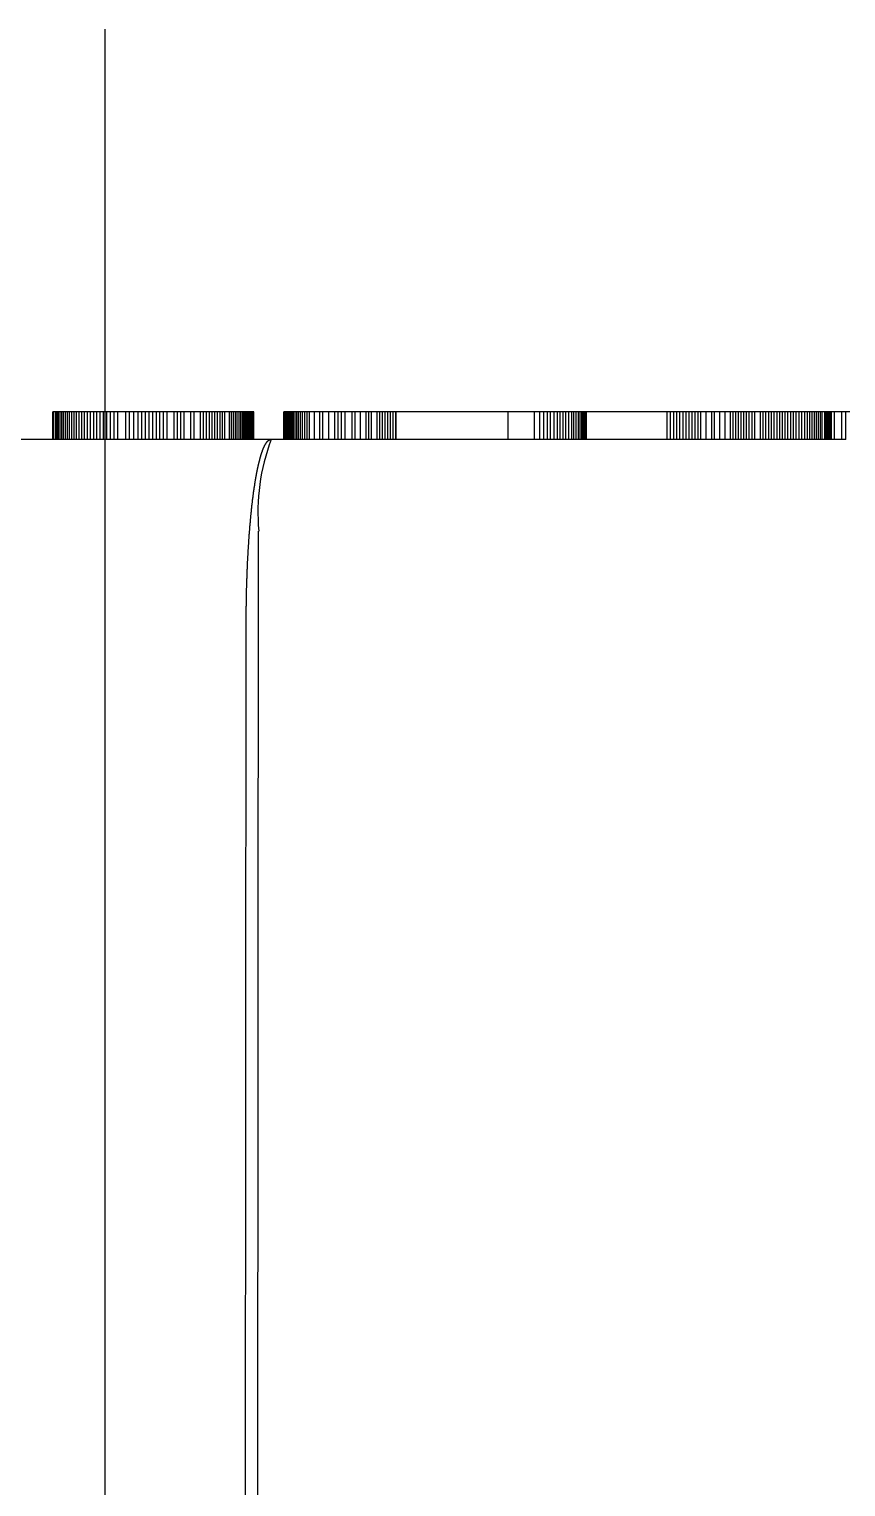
# Model space of a CAD drawing. Extents: x 55 to 320, y 62 to 485.
# Drawn here: x 274.81 to 283.65, y 363.56 to 379.34 of the extents above; entities that cross this region are included whole.
import ezdxf

# ---------------------------------------------------------------- set-up
doc = ezdxf.new("R2010")
doc.units = 0
doc.header["$MEASUREMENT"] = 0
doc.linetypes.add('CENTER', pattern=[50.8, 31.75, -6.35, 6.35, -6.35])
doc.layers.get('0').update_dxf_attribs({"linetype": 'CONTINUOUS'})
doc.layers.add('FR_QBM1_G14_40U', color=7, linetype='CONTINUOUS')

msp = doc.modelspace()

# ---------------------------------------------------------------- linework, layer by layer
at = {"linetype": 'CENTER'}
msp.add_line((275.628, 379.339), (275.628, 165.681), dxfattribs=at)
at = {"layer": 'FR_QBM1_G14_40U', "color": 5, "linetype": 'Continuous'}
for p, q in [((275.065, 374.896), (275.065, 375.196)), ((275.075, 375.196), (275.065, 375.196)), ((275.099, 375.196), (275.075, 375.196)), ((275.075, 374.896), (275.075, 375.196)), ((275.099, 374.896), (275.099, 375.196)), ((275.113, 375.196), (275.099, 375.196)), ((275.113, 374.896), (275.113, 375.196)), ((275.128, 375.196), (275.113, 375.196)), ((275.145, 375.196), (275.128, 375.196)), ((275.128, 374.896), (275.128, 375.196)), ((275.163, 375.196), (275.145, 375.196)), ((275.145, 374.896), (275.145, 375.196)), ((275.182, 375.196), (275.163, 375.196)), ((275.163, 374.896), (275.163, 375.196)), ((275.182, 374.896), (275.182, 375.196)), ((275.202, 375.196), (275.182, 375.196)), ((275.202, 374.896), (275.202, 375.196)), ((275.223, 375.196), (275.202, 375.196)), ((275.223, 374.896), (275.223, 375.196)), ((275.247, 375.196), (275.223, 375.196)), ((275.247, 374.896), (275.247, 375.196)), ((275.271, 375.196), (275.247, 375.196)), ((275.271, 374.896), (275.271, 375.196)), ((275.296, 375.196), (275.271, 375.196)), ((275.296, 374.896), (275.296, 375.196)), ((275.322, 375.196), (275.296, 375.196)), ((275.35, 375.196), (275.322, 375.196)), ((275.322, 374.896), (275.322, 375.196)), ((275.379, 375.196), (275.35, 375.196)), ((275.35, 374.896), (275.35, 375.196)), ((275.379, 374.896), (275.379, 375.196)), ((275.41, 375.196), (275.379, 375.196)), ((275.41, 374.896), (275.41, 375.196)), ((275.442, 375.196), (275.41, 375.196)), ((275.442, 374.896), (275.442, 375.196)), ((275.474, 375.196), (275.442, 375.196)), ((275.474, 374.896), (275.474, 375.196)), ((275.508, 375.196), (275.474, 375.196)), ((275.542, 375.196), (275.508, 375.196)), ((275.508, 374.896), (275.508, 375.196)), ((275.578, 375.196), (275.542, 375.196)), ((275.542, 374.896), (275.542, 375.196)), ((275.578, 374.896), (275.578, 375.196)), ((275.614, 375.196), (275.578, 375.196)), ((275.651, 375.196), (275.614, 375.196)), ((275.614, 374.896), (275.614, 375.196)), ((275.651, 374.896), (275.651, 375.196)), ((275.69, 375.196), (275.651, 375.196)), ((275.73, 375.196), (275.69, 375.196)), ((275.69, 374.896), (275.69, 375.196)), ((275.73, 374.896), (275.73, 375.196)), ((275.769, 375.196), (275.73, 375.196)), ((275.769, 374.896), (275.769, 375.196)), ((275.854, 375.196), (275.769, 375.196)), ((275.854, 374.896), (275.854, 375.196)), ((275.897, 375.196), (275.854, 375.196)), ((275.897, 374.896), (275.897, 375.196)), ((275.942, 375.196), (275.897, 375.196)), ((275.942, 374.896), (275.942, 375.196)), ((275.988, 375.196), (275.942, 375.196)), ((276.029, 375.196), (275.988, 375.196)), ((275.988, 374.896), (275.988, 375.196)), ((276.068, 375.196), (276.029, 375.196)), ((276.029, 374.896), (276.029, 375.196)), ((276.108, 375.196), (276.068, 375.196)), ((276.068, 374.896), (276.068, 375.196)), ((276.108, 374.896), (276.108, 375.196)), ((276.148, 375.196), (276.108, 375.196)), ((276.148, 374.896), (276.148, 375.196)), ((276.187, 375.196), (276.148, 375.196)), ((276.187, 374.896), (276.187, 375.196)), ((276.225, 375.196), (276.187, 375.196)), ((276.225, 374.896), (276.225, 375.196)), ((276.264, 375.196), (276.225, 375.196)), ((276.302, 375.196), (276.264, 375.196)), ((276.264, 374.896), (276.264, 375.196)), ((276.377, 375.196), (276.302, 375.196)), ((276.302, 374.896), (276.302, 375.196)), ((276.414, 375.196), (276.377, 375.196)), ((276.377, 374.896), (276.377, 375.196)), ((276.45, 375.196), (276.414, 375.196)), ((276.414, 374.896), (276.414, 375.196)), ((276.45, 374.896), (276.45, 375.196)), ((276.487, 375.196), (276.45, 375.196)), ((276.487, 374.896), (276.487, 375.196)), ((276.559, 375.196), (276.487, 375.196)), ((276.559, 374.896), (276.559, 375.196)), ((276.594, 375.196), (276.559, 375.196)), ((276.663, 375.196), (276.594, 375.196)), ((276.594, 374.896), (276.594, 375.196)), ((276.663, 374.896), (276.663, 375.196)), ((276.695, 375.196), (276.663, 375.196)), ((276.695, 374.896), (276.695, 375.196)), ((276.728, 375.196), (276.695, 375.196)), ((276.76, 375.196), (276.728, 375.196)), ((276.728, 374.896), (276.728, 375.196)), ((276.76, 374.896), (276.76, 375.196)), ((276.789, 375.196), (276.76, 375.196)), ((276.819, 375.196), (276.789, 375.196)), ((276.789, 374.896), (276.789, 375.196)), ((276.847, 375.196), (276.819, 375.196)), ((276.819, 374.896), (276.819, 375.196)), ((276.875, 375.196), (276.847, 375.196)), ((276.847, 374.896), (276.847, 375.196)), ((276.875, 374.896), (276.875, 375.196)), ((276.901, 375.196), (276.875, 375.196)), ((276.901, 374.896), (276.901, 375.196)), ((276.927, 375.196), (276.901, 375.196)), ((276.927, 374.896), (276.927, 375.196)), ((276.976, 375.196), (276.927, 375.196)), ((276.998, 375.196), (276.976, 375.196)), ((276.976, 374.896), (276.976, 375.196)), ((277.021, 375.196), (276.998, 375.196)), ((276.998, 374.896), (276.998, 375.196)), ((277.021, 374.896), (277.021, 375.196)), ((277.042, 375.196), (277.021, 375.196)), ((277.042, 374.896), (277.042, 375.196)), ((277.062, 375.196), (277.042, 375.196)), ((277.062, 374.896), (277.062, 375.196)), ((277.082, 375.196), (277.062, 375.196)), ((277.082, 374.896), (277.082, 375.196)), ((277.099, 375.196), (277.082, 375.196)), ((277.117, 375.196), (277.099, 375.196)), ((277.099, 374.896), (277.099, 375.196)), ((277.134, 375.196), (277.117, 375.196)), ((277.117, 374.896), (277.117, 375.196)), ((277.148, 375.196), (277.134, 375.196)), ((277.134, 374.896), (277.134, 375.196)), ((277.162, 375.196), (277.148, 375.196)), ((277.148, 374.896), (277.148, 375.196)), ((277.162, 374.896), (277.162, 375.196)), ((277.175, 375.196), (277.162, 375.196)), ((277.175, 374.896), (277.175, 375.196)), ((277.186, 375.196), (277.175, 375.196)), ((277.196, 375.196), (277.186, 375.196)), ((277.186, 374.896), (277.186, 375.196)), ((277.196, 374.896), (277.196, 375.196)), ((277.206, 375.196), (277.196, 375.196)), ((277.206, 374.896), (277.206, 375.196)), ((277.214, 375.196), (277.206, 375.196)), ((277.221, 375.196), (277.214, 375.196)), ((277.214, 374.896), (277.214, 375.196)), ((277.221, 374.896), (277.221, 375.196)), ((277.227, 375.196), (277.221, 375.196)), ((277.227, 374.896), (277.227, 375.196)), ((277.232, 375.196), (277.227, 375.196)), ((277.232, 374.896), (277.232, 375.196)), ((277.237, 375.196), (277.232, 375.196)), ((277.237, 374.896), (277.237, 375.196)), ((277.239, 375.196), (277.237, 375.196)), ((277.24, 375.196), (277.239, 375.196)), ((277.239, 374.896), (277.239, 375.196)), ((277.241, 375.196), (277.24, 375.196)), ((277.24, 374.896), (277.24, 375.196)), ((277.241, 374.896), (277.241, 375.196)), ((277.241, 375.196), (277.241, 375.196)), ((277.241, 374.896), (277.241, 375.196)), ((277.567, 374.896), (277.567, 375.196)), ((277.567, 375.196), (277.567, 375.196)), ((277.567, 374.896), (277.567, 375.196)), ((277.57, 375.196), (277.567, 375.196)), ((277.581, 375.196), (277.57, 375.196)), ((277.57, 374.896), (277.57, 375.196)), ((277.587, 375.196), (277.581, 375.196)), ((277.581, 374.896), (277.581, 375.196)), ((277.587, 374.896), (277.587, 375.196)), ((277.595, 375.196), (277.587, 375.196)), ((277.595, 374.896), (277.595, 375.196)), ((277.604, 375.196), (277.595, 375.196)), ((277.604, 374.896), (277.604, 375.196)), ((277.615, 375.196), (277.604, 375.196)), ((277.615, 374.896), (277.615, 375.196)), ((277.626, 375.196), (277.615, 375.196)), ((277.64, 375.196), (277.626, 375.196)), ((277.626, 374.896), (277.626, 375.196)), ((277.64, 374.896), (277.64, 375.196)), ((277.655, 375.196), (277.64, 375.196)), ((277.671, 375.196), (277.655, 375.196)), ((277.655, 374.896), (277.655, 375.196)), ((277.688, 375.196), (277.671, 375.196)), ((277.671, 374.896), (277.671, 375.196)), ((277.688, 374.896), (277.688, 375.196)), ((277.706, 375.196), (277.688, 375.196)), ((277.706, 374.896), (277.706, 375.196)), ((277.726, 375.196), (277.706, 375.196)), ((277.726, 374.896), (277.726, 375.196)), ((277.747, 375.196), (277.726, 375.196)), ((277.747, 374.896), (277.747, 375.196)), ((277.769, 375.196), (277.747, 375.196)), ((277.769, 374.896), (277.769, 375.196)), ((277.793, 375.196), (277.769, 375.196)), ((277.819, 375.196), (277.793, 375.196)), ((277.793, 374.896), (277.793, 375.196)), ((277.844, 375.196), (277.819, 375.196)), ((277.819, 374.896), (277.819, 375.196)), ((277.844, 374.896), (277.844, 375.196)), ((277.898, 375.196), (277.844, 375.196)), ((277.956, 375.196), (277.898, 375.196)), ((277.898, 374.896), (277.898, 375.196)), ((277.987, 375.196), (277.956, 375.196)), ((277.956, 374.896), (277.956, 375.196)), ((277.987, 374.896), (277.987, 375.196)), ((278.051, 375.196), (277.987, 375.196)), ((278.051, 374.896), (278.051, 375.196)), ((278.119, 375.196), (278.051, 375.196)), ((278.119, 374.896), (278.119, 375.196)), ((278.155, 375.196), (278.119, 375.196)), ((278.155, 374.896), (278.155, 375.196)), ((278.191, 375.196), (278.155, 375.196)), ((278.229, 375.196), (278.191, 375.196)), ((278.191, 374.896), (278.191, 375.196)), ((278.306, 375.196), (278.229, 375.196)), ((278.229, 374.896), (278.229, 375.196)), ((278.337, 375.196), (278.306, 375.196)), ((278.306, 374.896), (278.306, 375.196)), ((278.397, 375.196), (278.337, 375.196)), ((278.337, 374.896), (278.337, 375.196)), ((278.397, 374.896), (278.397, 375.196)), ((278.456, 375.196), (278.397, 375.196)), ((278.456, 374.896), (278.456, 375.196)), ((278.487, 375.196), (278.456, 375.196)), ((278.487, 374.896), (278.487, 375.196)), ((278.515, 375.196), (278.487, 375.196)), ((278.515, 374.896), (278.515, 375.196)), ((278.575, 375.196), (278.515, 375.196)), ((278.575, 374.896), (278.575, 375.196)), ((278.605, 375.196), (278.575, 375.196)), ((278.605, 374.896), (278.605, 375.196)), ((278.634, 375.196), (278.605, 375.196)), ((278.634, 374.896), (278.634, 375.196)), ((278.663, 375.196), (278.634, 375.196)), ((278.691, 375.196), (278.663, 375.196)), ((278.663, 374.896), (278.663, 375.196)), ((278.721, 375.196), (278.691, 375.196)), ((278.691, 374.896), (278.691, 375.196)), ((278.721, 374.896), (278.721, 375.196)), ((278.749, 375.196), (278.721, 375.196)), ((278.749, 374.896), (278.749, 375.196)), ((278.779, 375.196), (278.749, 375.196)), ((278.779, 374.896), (278.779, 375.196)), ((278.781, 375.196), (278.779, 375.196)), ((279.995, 375.196), (278.781, 375.196)), ((278.781, 374.896), (278.781, 375.196)), ((279.995, 374.896), (279.995, 375.196)), ((280.28, 375.196), (279.995, 375.196)), ((280.336, 375.196), (280.28, 375.196)), ((280.28, 374.896), (280.28, 375.196)), ((280.381, 375.196), (280.336, 375.196)), ((280.336, 374.896), (280.336, 375.196)), ((280.42, 375.196), (280.381, 375.196)), ((280.381, 374.896), (280.381, 375.196)), ((280.42, 374.896), (280.42, 375.196)), ((280.453, 375.196), (280.42, 375.196)), ((280.49, 375.196), (280.453, 375.196)), ((280.453, 374.896), (280.453, 375.196)), ((280.529, 375.196), (280.49, 375.196)), ((280.49, 374.896), (280.49, 375.196)), ((280.529, 374.896), (280.529, 375.196)), ((280.557, 375.196), (280.529, 375.196)), ((280.557, 374.896), (280.557, 375.196)), ((280.589, 375.196), (280.557, 375.196)), ((280.589, 374.896), (280.589, 375.196)), ((280.619, 375.196), (280.589, 375.196)), ((280.619, 374.896), (280.619, 375.196)), ((280.65, 375.196), (280.619, 375.196)), ((280.682, 375.196), (280.65, 375.196)), ((280.65, 374.896), (280.65, 375.196)), ((280.703, 375.196), (280.682, 375.196)), ((280.682, 374.896), (280.682, 375.196)), ((280.703, 374.896), (280.703, 375.196)), ((280.731, 375.196), (280.703, 375.196)), ((280.731, 374.896), (280.731, 375.196)), ((280.753, 375.196), (280.731, 375.196)), ((280.773, 375.196), (280.753, 375.196)), ((280.753, 374.896), (280.753, 375.196)), ((280.789, 375.196), (280.773, 375.196)), ((280.773, 374.896), (280.773, 375.196)), ((280.802, 375.196), (280.789, 375.196)), ((280.789, 374.896), (280.789, 375.196)), ((280.802, 374.896), (280.802, 375.196)), ((280.817, 375.196), (280.802, 375.196)), ((280.825, 375.196), (280.817, 375.196)), ((280.817, 374.896), (280.817, 375.196)), ((280.825, 374.896), (280.825, 375.196)), ((280.834, 375.196), (280.825, 375.196)), ((280.838, 375.196), (280.834, 375.196)), ((280.834, 374.896), (280.834, 375.196)), ((280.838, 374.896), (280.838, 375.196)), ((280.841, 375.196), (280.838, 375.196)), ((280.841, 374.896), (280.841, 375.196)), ((281.715, 375.196), (280.841, 375.196)), ((281.715, 374.896), (281.715, 375.196)), ((281.751, 375.196), (281.715, 375.196)), ((281.751, 374.896), (281.751, 375.196)), ((281.785, 375.196), (281.751, 375.196)), ((281.785, 374.896), (281.785, 375.196)), ((281.82, 375.196), (281.785, 375.196)), ((281.82, 374.896), (281.82, 375.196)), ((281.853, 375.196), (281.82, 375.196)), ((281.853, 374.896), (281.853, 375.196)), ((281.887, 375.196), (281.853, 375.196)), ((281.887, 374.896), (281.887, 375.196)), ((281.919, 375.196), (281.887, 375.196)), ((281.952, 375.196), (281.919, 375.196)), ((281.919, 374.896), (281.919, 375.196)), ((281.952, 374.896), (281.952, 375.196)), ((281.984, 375.196), (281.952, 375.196)), ((281.984, 374.896), (281.984, 375.196)), ((282.016, 375.196), (281.984, 375.196)), ((282.016, 374.896), (282.016, 375.196)), ((282.048, 375.196), (282.016, 375.196)), ((282.048, 374.896), (282.048, 375.196)), ((282.078, 375.196), (282.048, 375.196)), ((282.109, 375.196), (282.078, 375.196)), ((282.078, 374.896), (282.078, 375.196)), ((282.138, 375.196), (282.109, 375.196)), ((282.138, 374.896), (282.138, 375.196)), ((282.198, 375.196), (282.138, 375.196)), ((282.198, 374.896), (282.198, 375.196)), ((282.226, 375.196), (282.198, 375.196)), ((282.226, 374.896), (282.226, 375.196)), ((282.283, 375.196), (282.226, 375.196)), ((282.283, 374.896), (282.283, 375.196)), ((282.341, 375.196), (282.283, 375.196)), ((282.341, 374.896), (282.341, 375.196)), ((282.398, 375.196), (282.341, 375.196)), ((282.427, 375.196), (282.398, 375.196)), ((282.398, 374.896), (282.398, 375.196)), ((282.457, 375.196), (282.427, 375.196)), ((282.427, 374.896), (282.427, 375.196)), ((282.457, 374.896), (282.457, 375.196)), ((282.486, 375.196), (282.457, 375.196)), ((282.486, 374.896), (282.486, 375.196)), ((282.515, 375.196), (282.486, 375.196)), ((282.515, 374.896), (282.515, 375.196)), ((282.545, 375.196), (282.515, 375.196)), ((282.545, 374.896), (282.545, 375.196)), ((282.574, 375.196), (282.545, 375.196)), ((282.574, 374.896), (282.574, 375.196)), ((282.603, 375.196), (282.574, 375.196)), ((282.603, 374.896), (282.603, 375.196)), ((282.634, 375.196), (282.603, 375.196)), ((282.664, 375.196), (282.634, 375.196)), ((282.634, 374.896), (282.634, 375.196)), ((282.723, 375.196), (282.664, 375.196)), ((282.664, 374.896), (282.664, 375.196)), ((282.723, 374.896), (282.723, 375.196)), ((282.753, 375.196), (282.723, 375.196)), ((282.753, 374.896), (282.753, 375.196)), ((282.783, 375.196), (282.753, 375.196)), ((282.783, 374.896), (282.783, 375.196)), ((282.814, 375.196), (282.783, 375.196)), ((282.814, 374.896), (282.814, 375.196)), ((282.842, 375.196), (282.814, 375.196)), ((282.842, 374.896), (282.842, 375.196)), ((282.872, 375.196), (282.842, 375.196)), ((282.872, 374.896), (282.872, 375.196)), ((282.903, 375.196), (282.872, 375.196)), ((282.932, 375.196), (282.903, 375.196)), ((282.903, 374.896), (282.903, 375.196)), ((282.962, 375.196), (282.932, 375.196)), ((282.932, 374.896), (282.932, 375.196)), ((282.993, 375.196), (282.962, 375.196)), ((282.962, 374.896), (282.962, 375.196)), ((283.022, 375.196), (282.993, 375.196)), ((282.993, 374.896), (282.993, 375.196)), ((283.022, 374.896), (283.022, 375.196)), ((283.052, 375.196), (283.022, 375.196)), ((283.052, 374.896), (283.052, 375.196)), ((283.083, 375.196), (283.052, 375.196)), ((283.083, 374.896), (283.083, 375.196)), ((283.112, 375.196), (283.083, 375.196)), ((283.112, 374.896), (283.112, 375.196)), ((283.142, 375.196), (283.112, 375.196)), ((283.142, 374.896), (283.142, 375.196)), ((283.172, 375.196), (283.142, 375.196)), ((283.172, 374.896), (283.172, 375.196)), ((283.203, 375.196), (283.172, 375.196)), ((283.203, 374.896), (283.203, 375.196)), ((283.232, 375.196), (283.203, 375.196)), ((283.232, 374.896), (283.232, 375.196)), ((283.259, 375.196), (283.232, 375.196)), ((283.259, 374.896), (283.259, 375.196)), ((283.284, 375.196), (283.259, 375.196)), ((283.284, 374.896), (283.284, 375.196)), ((283.309, 375.196), (283.284, 375.196)), ((283.309, 374.896), (283.309, 375.196)), ((283.332, 375.196), (283.309, 375.196)), ((283.353, 375.196), (283.332, 375.196)), ((283.332, 374.896), (283.332, 375.196)), ((283.372, 375.196), (283.353, 375.196)), ((283.353, 374.896), (283.353, 375.196)), ((283.39, 375.196), (283.372, 375.196)), ((283.372, 374.896), (283.372, 375.196)), ((283.39, 374.896), (283.39, 375.196)), ((283.422, 375.196), (283.39, 375.196)), ((283.422, 374.896), (283.422, 375.196)), ((283.435, 375.196), (283.422, 375.196)), ((283.435, 374.896), (283.435, 375.196)), ((283.447, 375.196), (283.435, 375.196)), ((283.447, 374.896), (283.447, 375.196)), ((283.458, 375.196), (283.447, 375.196)), ((283.458, 374.896), (283.458, 375.196)), ((283.467, 375.196), (283.458, 375.196)), ((283.474, 375.196), (283.467, 375.196)), ((283.467, 374.896), (283.467, 375.196)), ((283.481, 375.196), (283.474, 375.196)), ((283.474, 374.896), (283.474, 375.196)), ((283.481, 374.896), (283.481, 375.196)), ((283.489, 375.196), (283.481, 375.196)), ((283.489, 374.896), (283.489, 375.196)), ((283.492, 375.196), (283.489, 375.196)), ((283.492, 374.896), (283.492, 375.196)), ((283.493, 375.196), (283.492, 375.196)), ((283.494, 375.196), (283.493, 375.196)), ((283.493, 374.896), (283.493, 375.196)), ((283.494, 375.196), (283.494, 375.196)), ((283.494, 374.896), (283.494, 375.196)), ((283.527, 375.196), (283.494, 375.196)), ((283.494, 374.896), (283.494, 375.196)), ((283.563, 375.196), (283.527, 375.196)), ((283.527, 374.896), (283.527, 375.196)), ((283.604, 375.196), (283.563, 375.196)), ((283.604, 374.896), (283.604, 375.196)), ((283.647, 375.196), (283.604, 375.196)), ((283.647, 374.896), (283.647, 375.196)), ((283.693, 375.196), (283.647, 375.196)), ((277.428, 374.896), (270.487, 374.896)), ((283.648, 374.896), (277.428, 374.896)), ((277.27, 348.939), (277.293, 373.903)), ((277.136, 348.396), (277.158, 372.91))]:
    msp.add_line(p, q, dxfattribs=at)
at = {"layer": 'FR_QBM1_G14_40U', "color": 5}
msp.add_polyline3d([(277.158, 372.91, 0), (277.158, 372.916, 0), (277.158, 372.922, 0), (277.158, 372.928, 0), (277.158, 372.935, 0), (277.158, 372.941, 0), (277.158, 372.947, 0), (277.158, 372.953, 0), (277.158, 372.96, 0), (277.158, 372.966, 0), (277.158, 372.972, 0), (277.158, 372.978, 0), (277.158, 372.985, 0), (277.159, 372.991, 0), (277.159, 372.997, 0), (277.159, 373.003, 0), (277.159, 373.01, 0), (277.159, 373.016, 0), (277.159, 373.022, 0), (277.159, 373.028, 0), (277.159, 373.034, 0), (277.159, 373.041, 0), (277.159, 373.047, 0), (277.159, 373.053, 0), (277.159, 373.059, 0), (277.159, 373.065, 0), (277.159, 373.072, 0), (277.159, 373.078, 0), (277.159, 373.084, 0), (277.159, 373.09, 0), (277.16, 373.096, 0), (277.16, 373.102, 0), (277.16, 373.109, 0), (277.16, 373.115, 0), (277.16, 373.121, 0), (277.16, 373.127, 0), (277.16, 373.133, 0), (277.16, 373.139, 0), (277.16, 373.146, 0), (277.16, 373.152, 0), (277.161, 373.158, 0), (277.161, 373.164, 0), (277.161, 373.17, 0), (277.161, 373.176, 0), (277.161, 373.182, 0), (277.161, 373.189, 0), (277.161, 373.195, 0), (277.161, 373.201, 0), (277.161, 373.207, 0), (277.162, 373.213, 0), (277.162, 373.219, 0), (277.162, 373.225, 0), (277.162, 373.231, 0), (277.162, 373.237, 0), (277.162, 373.243, 0), (277.162, 373.25, 0), (277.163, 373.256, 0), (277.163, 373.262, 0), (277.163, 373.268, 0), (277.163, 373.274, 0), (277.163, 373.28, 0), (277.163, 373.286, 0), (277.164, 373.292, 0), (277.164, 373.298, 0), (277.164, 373.304, 0), (277.164, 373.31, 0), (277.164, 373.316, 0), (277.164, 373.322, 0), (277.165, 373.328, 0), (277.165, 373.334, 0), (277.165, 373.34, 0), (277.165, 373.346, 0), (277.165, 373.353, 0), (277.165, 373.359, 0), (277.166, 373.365, 0), (277.166, 373.371, 0), (277.166, 373.377, 0), (277.166, 373.383, 0), (277.166, 373.389, 0), (277.167, 373.395, 0), (277.167, 373.401, 0), (277.167, 373.407, 0), (277.167, 373.413, 0), (277.168, 373.419, 0), (277.168, 373.425, 0), (277.168, 373.431, 0), (277.168, 373.437, 0), (277.168, 373.443, 0), (277.169, 373.449, 0), (277.169, 373.455, 0), (277.169, 373.461, 0), (277.169, 373.467, 0), (277.17, 373.473, 0), (277.17, 373.479, 0), (277.17, 373.485, 0), (277.17, 373.49, 0), (277.171, 373.496, 0), (277.171, 373.502, 0), (277.171, 373.508, 0), (277.171, 373.514, 0), (277.172, 373.52, 0), (277.172, 373.526, 0), (277.172, 373.532, 0), (277.172, 373.538, 0), (277.173, 373.544, 0), (277.173, 373.55, 0), (277.173, 373.556, 0), (277.174, 373.561, 0), (277.174, 373.567, 0), (277.174, 373.573, 0), (277.174, 373.579, 0), (277.175, 373.585, 0), (277.175, 373.591, 0), (277.175, 373.597, 0), (277.176, 373.602, 0), (277.176, 373.608, 0), (277.176, 373.614, 0), (277.176, 373.62, 0), (277.177, 373.626, 0), (277.177, 373.631, 0), (277.177, 373.637, 0), (277.178, 373.643, 0), (277.178, 373.649, 0), (277.178, 373.654, 0), (277.179, 373.66, 0), (277.179, 373.666, 0), (277.179, 373.672, 0), (277.18, 373.677, 0), (277.18, 373.683, 0), (277.18, 373.689, 0), (277.181, 373.694, 0), (277.181, 373.7, 0), (277.181, 373.706, 0), (277.182, 373.711, 0), (277.182, 373.717, 0), (277.182, 373.723, 0), (277.183, 373.728, 0), (277.183, 373.734, 0), (277.183, 373.739, 0), (277.184, 373.745, 0), (277.184, 373.751, 0), (277.184, 373.756, 0), (277.185, 373.762, 0), (277.185, 373.767, 0), (277.185, 373.773, 0), (277.186, 373.778, 0), (277.186, 373.784, 0), (277.186, 373.789, 0), (277.187, 373.795, 0), (277.187, 373.8, 0), (277.188, 373.806, 0), (277.188, 373.811, 0), (277.188, 373.817, 0), (277.189, 373.822, 0), (277.189, 373.828, 0), (277.189, 373.833, 0), (277.19, 373.839, 0), (277.19, 373.844, 0), (277.191, 373.849, 0), (277.191, 373.855, 0), (277.191, 373.86, 0), (277.192, 373.866, 0), (277.192, 373.871, 0), (277.193, 373.876, 0), (277.193, 373.882, 0), (277.193, 373.887, 0), (277.194, 373.892, 0), (277.194, 373.898, 0), (277.195, 373.903, 0), (277.195, 373.908, 0), (277.196, 373.914, 0), (277.196, 373.919, 0), (277.196, 373.924, 0), (277.197, 373.929, 0), (277.197, 373.935, 0), (277.198, 373.94, 0), (277.198, 373.945, 0), (277.199, 373.95, 0), (277.199, 373.956, 0), (277.199, 373.961, 0), (277.2, 373.966, 0), (277.2, 373.971, 0), (277.201, 373.976, 0), (277.201, 373.982, 0), (277.202, 373.987, 0), (277.202, 373.992, 0), (277.203, 373.997, 0), (277.203, 374.002, 0), (277.203, 374.007, 0), (277.204, 374.012, 0), (277.204, 374.018, 0), (277.205, 374.023, 0), (277.205, 374.028, 0), (277.206, 374.033, 0), (277.206, 374.038, 0), (277.207, 374.043, 0), (277.207, 374.048, 0), (277.208, 374.053, 0), (277.208, 374.058, 0), (277.209, 374.063, 0), (277.209, 374.068, 0), (277.21, 374.073, 0), (277.21, 374.078, 0), (277.211, 374.083, 0), (277.211, 374.088, 0), (277.212, 374.093, 0), (277.212, 374.098, 0), (277.213, 374.103, 0), (277.213, 374.108, 0), (277.214, 374.113, 0), (277.214, 374.117, 0), (277.215, 374.122, 0), (277.215, 374.127, 0), (277.216, 374.132, 0), (277.216, 374.137, 0), (277.217, 374.142, 0), (277.217, 374.147, 0), (277.218, 374.151, 0), (277.218, 374.156, 0), (277.219, 374.161, 0), (277.219, 374.166, 0), (277.22, 374.171, 0), (277.22, 374.175, 0), (277.221, 374.18, 0), (277.221, 374.185, 0), (277.222, 374.189, 0), (277.222, 374.194, 0), (277.223, 374.199, 0), (277.224, 374.204, 0), (277.224, 374.208, 0), (277.225, 374.213, 0), (277.225, 374.217, 0), (277.226, 374.222, 0), (277.226, 374.227, 0), (277.227, 374.231, 0), (277.227, 374.236, 0), (277.228, 374.24, 0), (277.228, 374.245, 0), (277.229, 374.249, 0), (277.23, 374.254, 0), (277.23, 374.259, 0), (277.231, 374.263, 0), (277.231, 374.267, 0), (277.232, 374.272, 0), (277.232, 374.276, 0), (277.233, 374.281, 0), (277.234, 374.285, 0), (277.234, 374.29, 0), (277.235, 374.294, 0), (277.235, 374.298, 0), (277.236, 374.303, 0), (277.236, 374.307, 0), (277.237, 374.311, 0), (277.238, 374.316, 0), (277.238, 374.32, 0), (277.239, 374.324, 0), (277.239, 374.329, 0), (277.24, 374.333, 0), (277.241, 374.337, 0), (277.241, 374.341, 0), (277.242, 374.345, 0), (277.242, 374.35, 0), (277.243, 374.354, 0), (277.244, 374.358, 0), (277.244, 374.362, 0), (277.245, 374.366, 0), (277.245, 374.37, 0), (277.246, 374.375, 0), (277.247, 374.379, 0), (277.247, 374.383, 0), (277.248, 374.387, 0), (277.248, 374.391, 0), (277.249, 374.395, 0), (277.25, 374.399, 0), (277.25, 374.403, 0), (277.251, 374.407, 0), (277.251, 374.411, 0), (277.252, 374.415, 0), (277.253, 374.419, 0), (277.253, 374.423, 0), (277.254, 374.427, 0), (277.255, 374.431, 0), (277.255, 374.435, 0), (277.256, 374.438, 0), (277.256, 374.442, 0), (277.257, 374.446, 0), (277.258, 374.45, 0), (277.258, 374.454, 0), (277.259, 374.458, 0), (277.26, 374.461, 0), (277.26, 374.465, 0), (277.261, 374.469, 0), (277.262, 374.473, 0), (277.262, 374.477, 0), (277.263, 374.48, 0), (277.264, 374.484, 0), (277.264, 374.488, 0), (277.265, 374.491, 0), (277.266, 374.495, 0), (277.266, 374.499, 0), (277.267, 374.502, 0), (277.267, 374.506, 0), (277.268, 374.51, 0), (277.269, 374.513, 0), (277.269, 374.517, 0), (277.27, 374.52, 0), (277.271, 374.524, 0), (277.271, 374.527, 0), (277.272, 374.531, 0), (277.273, 374.534, 0), (277.274, 374.538, 0), (277.274, 374.541, 0), (277.275, 374.545, 0), (277.276, 374.548, 0), (277.276, 374.552, 0), (277.277, 374.555, 0), (277.278, 374.558, 0), (277.278, 374.562, 0), (277.279, 374.565, 0), (277.28, 374.569, 0), (277.28, 374.572, 0), (277.281, 374.575, 0), (277.282, 374.578, 0), (277.282, 374.582, 0), (277.283, 374.585, 0), (277.284, 374.588, 0), (277.284, 374.592, 0), (277.285, 374.595, 0), (277.286, 374.598, 0), (277.287, 374.601, 0), (277.287, 374.604, 0), (277.288, 374.607, 0), (277.289, 374.611, 0), (277.289, 374.614, 0), (277.29, 374.617, 0), (277.291, 374.62, 0), (277.291, 374.623, 0), (277.292, 374.626, 0), (277.293, 374.629, 0), (277.294, 374.632, 0), (277.294, 374.635, 0), (277.295, 374.638, 0), (277.296, 374.641, 0), (277.296, 374.644, 0), (277.297, 374.647, 0), (277.298, 374.65, 0), (277.299, 374.653, 0), (277.299, 374.656, 0), (277.3, 374.659, 0), (277.301, 374.662, 0), (277.301, 374.664, 0), (277.302, 374.667, 0), (277.303, 374.67, 0), (277.304, 374.673, 0), (277.304, 374.676, 0), (277.305, 374.678, 0), (277.306, 374.681, 0), (277.307, 374.684, 0), (277.307, 374.687, 0), (277.308, 374.689, 0), (277.309, 374.692, 0), (277.309, 374.695, 0), (277.31, 374.697, 0), (277.311, 374.7, 0), (277.312, 374.702, 0), (277.312, 374.705, 0), (277.313, 374.708, 0), (277.314, 374.71, 0), (277.315, 374.713, 0), (277.315, 374.715, 0), (277.316, 374.718, 0), (277.317, 374.72, 0), (277.318, 374.723, 0), (277.318, 374.725, 0), (277.319, 374.728, 0), (277.32, 374.73, 0), (277.321, 374.732, 0), (277.321, 374.735, 0), (277.322, 374.737, 0), (277.323, 374.74, 0), (277.324, 374.742, 0), (277.324, 374.744, 0), (277.325, 374.746, 0), (277.326, 374.749, 0), (277.327, 374.751, 0), (277.327, 374.753, 0), (277.328, 374.755, 0), (277.329, 374.758, 0), (277.33, 374.76, 0), (277.33, 374.762, 0), (277.331, 374.764, 0), (277.332, 374.766, 0), (277.333, 374.768, 0), (277.333, 374.771, 0), (277.334, 374.773, 0), (277.335, 374.775, 0), (277.336, 374.777, 0), (277.336, 374.779, 0), (277.337, 374.781, 0), (277.338, 374.783, 0), (277.339, 374.785, 0), (277.34, 374.787, 0), (277.34, 374.789, 0), (277.341, 374.791, 0), (277.342, 374.793, 0), (277.343, 374.795, 0), (277.343, 374.797, 0), (277.344, 374.798, 0), (277.345, 374.8, 0), (277.346, 374.802, 0), (277.346, 374.804, 0), (277.347, 374.806, 0), (277.348, 374.808, 0), (277.349, 374.809, 0), (277.35, 374.811, 0), (277.35, 374.813, 0), (277.351, 374.814, 0), (277.352, 374.816, 0), (277.353, 374.818, 0), (277.354, 374.82, 0), (277.354, 374.821, 0), (277.355, 374.823, 0), (277.356, 374.824, 0), (277.357, 374.826, 0), (277.357, 374.828, 0), (277.358, 374.829, 0), (277.359, 374.831, 0), (277.36, 374.832, 0), (277.361, 374.834, 0), (277.361, 374.835, 0), (277.362, 374.837, 0), (277.363, 374.838, 0), (277.364, 374.84, 0), (277.365, 374.841, 0), (277.365, 374.842, 0), (277.366, 374.844, 0), (277.367, 374.845, 0), (277.368, 374.847, 0), (277.369, 374.848, 0), (277.369, 374.849, 0), (277.37, 374.85, 0), (277.371, 374.852, 0), (277.372, 374.853, 0), (277.373, 374.854, 0), (277.373, 374.855, 0), (277.374, 374.857, 0), (277.375, 374.858, 0), (277.376, 374.859, 0), (277.377, 374.86, 0), (277.377, 374.861, 0), (277.378, 374.862, 0), (277.379, 374.864, 0), (277.38, 374.865, 0), (277.381, 374.866, 0), (277.381, 374.867, 0), (277.382, 374.868, 0), (277.383, 374.869, 0), (277.384, 374.87, 0), (277.385, 374.871, 0), (277.385, 374.872, 0), (277.386, 374.873, 0), (277.387, 374.873, 0), (277.388, 374.874, 0), (277.389, 374.875, 0), (277.389, 374.876, 0), (277.39, 374.877, 0), (277.391, 374.878, 0), (277.392, 374.879, 0), (277.393, 374.879, 0), (277.393, 374.88, 0), (277.394, 374.881, 0), (277.395, 374.882, 0), (277.396, 374.882, 0), (277.397, 374.883, 0), (277.397, 374.884, 0), (277.398, 374.884, 0), (277.399, 374.885, 0), (277.4, 374.886, 0), (277.401, 374.886, 0), (277.402, 374.887, 0), (277.402, 374.887, 0), (277.403, 374.888, 0), (277.404, 374.888, 0), (277.405, 374.889, 0), (277.406, 374.889, 0), (277.406, 374.89, 0), (277.407, 374.89, 0), (277.408, 374.891, 0), (277.409, 374.891, 0), (277.41, 374.892, 0), (277.41, 374.892, 0), (277.411, 374.892, 0), (277.412, 374.893, 0), (277.413, 374.893, 0), (277.414, 374.893, 0), (277.414, 374.894, 0), (277.415, 374.894, 0), (277.416, 374.894, 0), (277.417, 374.895, 0), (277.418, 374.895, 0), (277.419, 374.895, 0), (277.419, 374.895, 0), (277.42, 374.895, 0), (277.421, 374.896, 0), (277.422, 374.896, 0), (277.423, 374.896, 0), (277.423, 374.896, 0), (277.424, 374.896, 0), (277.425, 374.896, 0), (277.426, 374.896, 0), (277.427, 374.896, 0), (277.428, 374.896, 0)], dxfattribs=at)
at = {"layer": 'FR_QBM1_G14_40U', "color": 5, "linetype": 'Continuous'}
msp.add_arc((279.536, 374.106), 2.251, 159.4495, 185.1665, dxfattribs=at)

doc.saveas('drawing.dxf')
